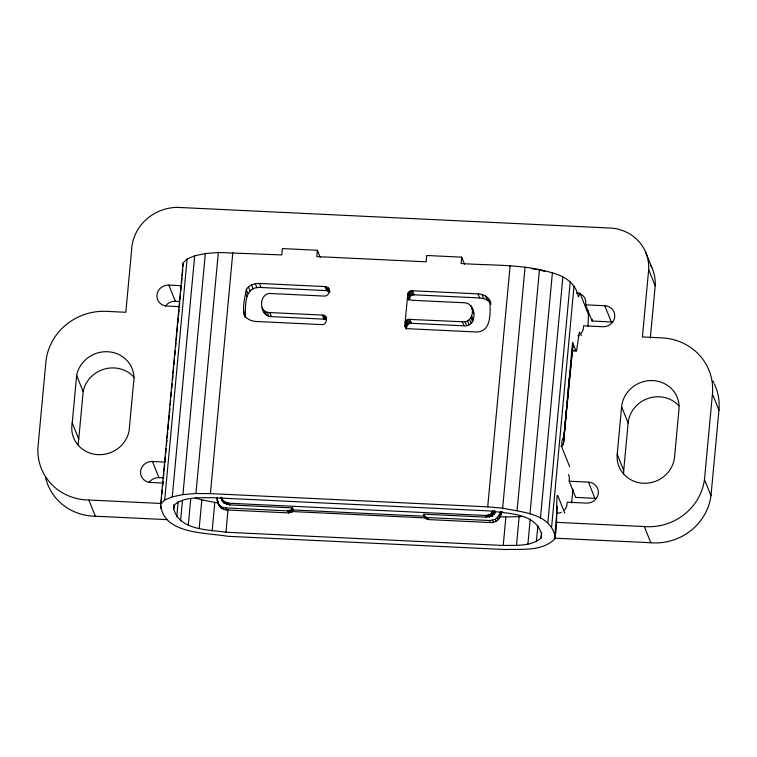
<?xml version="1.0" encoding="UTF-8"?>
<svg xmlns="http://www.w3.org/2000/svg" width="757" height="757" viewBox="0 0 757 757"><rect width="100%" height="100%" fill="white"/><g stroke="black" fill="none" stroke-linecap="round" stroke-linejoin="round"><path stroke-width="1.14" d="M564.807 513.142L557.758 495.598L557.133 495.409C555.912 509.821 558.013 524.516 554.55 539.135C541.813 551.673 521.299 548.929 504.853 549.525L227.564 536.278C205.819 532.426 162.414 534.366 160.721 504.001L183.128 262.972L187.102 259.008L194.681 255.809L205.336 253.576L218.338 252.478L281.803 254.929L282.389 248.589L317.382 250.264L320.23 257.352M183.043 266.313L183.128 262.972M554.55 539.135L557.313 506.178M224.422 503.263L221.394 498.191L224.422 503.263L224.507 501.721L221.205 498.475L222.019 497.841L222.615 501.579L224.422 503.263L229.768 504.919L292.505 507.919L293.319 509.944L292.306 511.77L288.644 512.905L226.769 509.944C220.136 510.114 217.363 503.509 217.164 497.813M565.659 418.28L563.378 444.122L560.994 446.498M565.867 415.934L566.378 410.057M566.586 407.711L567.107 401.835M567.419 398.314L567.731 394.794M568.138 390.092L568.45 386.572M568.867 381.869L569.179 378.349M72.237 422.889L76.646 375.415A29.145 27.526 -21.9 0 1 110.418 351.996A29.145 27.526 -21.9 0 1 133.506 383.496L129.087 430.97A29.145 27.526 -21.9 0 1 95.325 454.389A29.145 27.526 -21.9 0 1 72.237 422.889L78.747 439.088A29.145 27.526 -21.9 0 0 78.283 445.428M78.747 439.088L83.166 391.615L76.646 375.415M160.607 508.449L160.825 506.102M161.156 502.572L161.591 497.869M161.922 494.34L162.358 489.637M162.679 486.108L163.124 481.405M163.881 473.172L163.446 477.885L158.961 477.667A11.024 10.409 -21.9 0 0 149.034 482.464M164.108 470.826L164.648 464.949M164.865 462.593L165.414 456.717M165.632 454.361L166.18 448.485M166.512 444.955L166.947 440.252M167.165 437.906L167.713 432.029M167.931 429.673L168.48 423.797M168.697 421.441L169.237 415.565M169.464 413.218L169.899 408.515M170.221 404.986L170.666 400.283M170.987 396.753L171.423 392.05M171.754 388.521L172.189 383.818M172.52 380.288L172.956 375.586M173.173 373.239L173.722 367.363M173.94 365.006L174.489 359.13M174.82 355.601L175.255 350.898M175.577 347.368L176.021 342.666M176.239 340.319L176.778 334.443M177.006 332.086L177.545 326.21M177.763 323.854L178.311 317.978M178.529 315.622L179.078 309.745M179.295 307.399L179.731 302.696M180.062 299.166L180.497 294.464M180.828 290.934L181.264 286.231M181.595 282.702L182.03 277.999M182.248 275.652L182.797 269.776M160.721 504.001L164.695 500.036L187.102 259.008M164.695 500.036L172.274 496.838L194.681 255.809M173.732 509.073L174.195 505.004C184.585 496.412 199.403 497.992 212.036 497.661L489.334 510.909C507.247 513.672 535.369 512.574 541.539 534.063L541.075 538.132C530.685 546.724 515.867 545.144 503.225 545.475L225.936 532.228C208.024 529.465 179.892 530.562 173.732 509.073L174.167 504.389M176.769 516.634L178.141 501.815M180.582 520.911L182.494 500.386M172.274 496.838L182.929 494.605L205.336 253.576M188.313 524.97L190.745 498.749M182.929 494.605L195.931 493.507L218.338 252.478M199.186 528.424L201.835 499.913L195.306 497.851M195.931 493.507L210.408 493.611L232.815 252.583M212.149 530.922L214.799 502.411L201.835 499.913M245.202 317.325C241.445 308.591 245.031 298.324 246.29 289.411C249.053 285.029 254.428 283.336 259.386 283.44L324.99 286.572L328.406 288.048L329.759 290.981M245.486 317.344L245.24 315.366C245.571 303.822 244.643 286.07 261.014 287.49L326.617 290.622L330.033 292.098M225.936 532.228L228.056 509.423M317.382 250.264L316.795 256.595L426.134 261.818L426.721 255.488L461.713 257.153L464.561 264.24M405.79 328.396L404.853 325.387L407.796 293.707L409.84 291.237L412.461 290.754L478.074 293.886C483.685 294.095 489.287 297.397 490.754 303.074M406.481 329.437C405.847 326.229 407.976 322.889 411.439 323.305L463.927 325.813C477.809 327.289 476.787 302.724 464.069 302.762L411.581 300.255L408.165 298.778L407.503 296.876L408.723 299.914M409.225 299.876L410.436 295.94L414.088 294.804L479.701 297.936C484.054 298.324 488.984 299.999 491.028 304.182M461.713 257.153L461.127 263.493C491.558 265.66 522.85 263.862 552.383 272.889C564.58 276.087 576.2 283.487 578.367 296.895L580.042 293.262L576.758 293.11M406.774 326.267L405.146 322.217L406.149 320.391L408.449 319.35L462.3 321.763C470.286 322.756 473.797 314.25 471.98 307.531M210.408 493.611L487.707 506.859L510.114 265.83M554.663 534.688C548.532 512.962 520.901 512.177 502.657 508.155L525.065 267.126M503.225 545.475L505.875 516.965L522.557 516.548M517.078 510.568L539.486 269.539M516.482 545.456L519.132 516.955M529.976 513.918L552.383 272.889M527.903 544.122L530.231 519.037M536.372 541.596L537.858 525.632M540.47 517.987L562.877 276.958M541.075 538.132L541.605 532.426M547.86 522.491L570.267 281.462M551.616 527.127L574.024 286.099M572.529 342.429L563.378 444.122L572.926 345.192L572.529 342.429L575.784 350.529L576.541 350.907L579.389 332.115L581.423 335.701M596.355 498.484A11.024 10.409 -21.9 0 0 594.936 498.324L575.689 497.406L569.179 481.206L569.349 479.38A9.898 9.349 -21.9 0 0 568.479 474.611M612.744 322.103A11.024 10.409 -21.9 0 0 611.334 321.952L592.088 321.034L585.577 304.825L585.748 303.008A9.898 9.349 -21.9 0 0 579.332 293.565M571.639 503.008L572.926 489.183M588.066 326.258L588.463 314.505L580.042 293.262M592.088 321.034L592.258 319.208M617.21 454.285L621.62 406.812A29.012 27.394 -21.9 0 1 652.865 380.591A29.012 27.394 -21.9 0 1 678.972 409.556L674.553 457.02A29.012 27.394 -21.9 0 1 643.318 483.24A29.012 27.394 -21.9 0 1 617.21 454.285L623.721 470.485A29.012 27.394 -21.9 0 0 623.636 474.1M623.721 470.485L628.13 423.012L621.62 406.812M167.297 519.652L95.363 516.217L88.843 500.017A54.258 51.239 -21.9 0 1 37.926 447.661L45.874 362.139A56.188 53.066 -21.9 0 1 106.387 311.354L125.823 312.281L131.595 250.283A44.748 42.26 -21.9 0 1 177.422 207.371L608.467 227.961A43.007 40.623 -21.9 0 1 648.673 269.606L642.409 336.95L661.855 337.877A56.188 53.066 -21.9 0 1 712.432 393.981L718.942 410.18L710.993 495.693A54.258 51.239 -21.9 0 1 650.831 542.75L554.124 538.132M650.329 338.057L655.183 285.805A43.007 40.623 -21.9 0 0 650.679 265.243M710.993 495.693L704.483 479.493L712.432 393.981M572.926 345.192L563.492 439.666L562.754 438.18L561.741 442.173L562.177 448.087L569.671 466.728M502.109 511.495C500.916 517.201 497.094 523.276 490.489 522.548L428.604 519.586L425.188 518.11L423.712 514.183L486.448 517.182L492.059 516.047L493.204 511.174L492.277 510.757L492.305 512.234L490.214 514.419L485.776 515.498L229.087 503.235L224.507 501.721L226.892 504.427L227.507 503.017L229.768 504.919L229.087 503.235M216.928 497.983C216.824 503.216 220.495 508.004 225.955 507.919L287.83 510.88L291.492 509.745L292.505 507.919M485.776 515.498L486.448 517.182L487.338 515.422L489.391 516.965L490.214 514.419L492.059 516.047L495.457 512.621L494.501 510.265M501.626 511.401L499.488 517.987L498.674 515.962L500.358 511.779M423.835 515.176L425.283 516.832L427.79 517.561L489.665 520.523L495.277 519.387L498.674 515.962M585.577 304.825L604.824 305.752A11.024 10.409 -21.9 0 1 614.741 316.757A11.024 10.409 -21.9 0 1 602.875 326.721L583.628 325.803L583.429 327.923A9.898 9.349 -21.9 0 1 580.874 333.553M179.352 306.661L166.9 306.065A11.024 10.409 -21.9 0 1 156.973 295.06A11.024 10.409 -21.9 0 1 168.849 285.096L181.302 285.692M165.433 306.083A11.024 10.409 -21.9 0 1 175.359 301.295L179.892 301.513M328.945 288.956C329.853 292.316 328.093 296.574 324.1 296.072L271.621 293.565C259.783 291.54 257.389 313.105 269.852 312.575L322.34 315.082C328.566 314.817 327.374 325.595 321.451 324.583L255.847 321.451C251.078 321.11 245.93 318.962 243.981 314.287M261.941 307.796C262.925 312.471 266.388 316.672 271.479 316.625L323.968 319.132L326.485 319.861L324.857 315.811M571.412 350.321L575.784 350.529M571.781 350.851L576.153 351.059M569.179 481.206L588.426 482.124A11.024 10.409 -21.9 0 1 598.352 493.129A11.024 10.409 -21.9 0 1 586.476 503.102L567.23 502.175L567.031 504.294A9.898 9.349 -21.9 0 1 564.476 509.934M162.954 483.042L150.501 482.446A11.024 10.409 -21.9 0 1 140.575 471.441A11.024 10.409 -21.9 0 1 152.45 461.467L164.903 462.063M498.929 516.634L505.875 516.965M88.843 500.017L160.787 503.452M555.865 522.321L644.311 526.55A54.258 51.239 -21.9 0 0 704.483 479.493M292.874 509.925L424.857 516.227M291.313 511.505L425.538 517.911M487.707 506.859L502.657 508.155M531.669 268.659L539.372 269.918M214.799 502.411L218.243 502.743M540.451 270.126L544.803 271.508M495.457 512.621L493.204 511.174L492.305 512.234L494.16 514.542L493.81 511.495L491.435 513.511L492.059 516.047M473.608 311.581L470.901 305.705M404.976 326.371L406.414 328.027L408.931 328.756L474.535 331.888C492.022 333.345 490.214 312.878 489.94 301.049M225.965 502.506L226.892 504.427M221.053 497.974L222.615 501.579L221.205 497.254M645.342 251.419L651.853 267.628M648.673 269.606L655.183 285.805M604.824 305.752L611.334 321.952M644.311 526.55L650.831 542.75M588.426 482.124L594.936 498.324M488.322 298.305L489.949 302.355M485.616 296.072L487.243 300.122M482.077 294.539L483.714 298.599M478.074 293.886L479.701 297.936M472.226 309.509L473.854 313.559M471.63 315.849L473.267 319.899M471.024 317.789L472.652 321.839M469.614 319.492L471.242 323.542M467.552 320.798L469.179 324.848M465.035 321.583L466.662 325.633M462.3 321.763L463.927 325.813M412.461 290.754L414.088 294.804M411.098 290.839L412.726 294.889M409.84 291.237L411.467 295.287M408.799 291.89L410.436 295.94M408.099 292.741L409.726 296.791M407.796 293.707L409.423 297.756M497.377 517.883L498.191 519.908M407.626 297.87L408.439 299.895M495.277 519.387L496.09 521.412M492.608 520.296L493.422 522.321M409.811 319.255L411.439 323.305M489.665 520.523L490.489 522.548M408.449 319.35L410.076 323.4M407.19 319.738L408.818 323.788M406.149 320.391L407.777 324.441M405.449 321.242L407.077 325.302M404.853 325.387L406.074 328.424M427.79 517.561L428.604 519.586M426.456 517.343L427.27 519.368M425.283 516.832L426.096 518.857M424.374 516.085L425.188 518.11M328.406 288.048L329.626 291.085M327.507 287.3L329.134 291.35M326.324 286.789L327.951 290.839M324.99 286.572L326.617 290.622M325.756 316.549L326.57 318.583M323.674 315.3L325.302 319.35M322.34 315.082L323.968 319.132M259.386 283.44L261.014 287.49M269.852 312.575L271.479 316.625M267.183 312.13L268.811 316.18M255.279 283.714L256.916 287.764M264.827 311.118L266.455 315.167M263.02 309.622L264.647 313.672M251.504 284.887L253.131 288.937M248.4 286.846L250.028 290.896M246.29 289.411L247.918 293.461M245.382 292.316L247.009 296.365M243.612 311.316L245.24 315.366M292.202 508.884L293.016 510.918M291.492 509.745L292.306 511.77M290.461 510.398L291.275 512.423M289.202 510.786L290.016 512.811M287.83 510.88L288.644 512.905M168.849 285.096L175.359 301.295M225.955 507.919L226.769 509.944M223.088 507.427L223.902 509.452M220.609 506.263L221.423 508.288M217.884 502.544L219.625 506.603M152.45 461.467L158.961 477.667M488.833 515.063L489.391 516.965M221.167 497.33L221.687 499.544M217.997 501.229L218.697 504.578M424.526 516.208L424.649 517.201M263.322 309.868L263.568 311.846M576.834 293.12A9.898 9.349 -21.9 0 1 578.102 293.262M578.906 335.209A9.898 9.349 -21.9 0 1 577.78 335.843M561.382 512.215A9.898 9.349 -21.9 0 1 557.654 513.227M95.363 516.217A54.258 51.239 -21.9 0 1 45.534 477.26M714.485 384.149A56.188 53.066 -21.9 0 1 718.942 410.18M712.914 381.045A56.188 53.066 -21.9 0 1 713.983 383.099M587.025 310.219A9.898 9.349 -21.9 0 1 588.123 310.815M628.13 423.012A29.012 27.394 -21.9 0 1 648.21 398.371A29.012 27.394 -21.9 0 1 678.897 405.847M83.166 391.615A29.145 27.526 -21.9 0 1 104.721 368.981A29.145 27.526 -21.9 0 1 134.349 377.677"/></g></svg>
